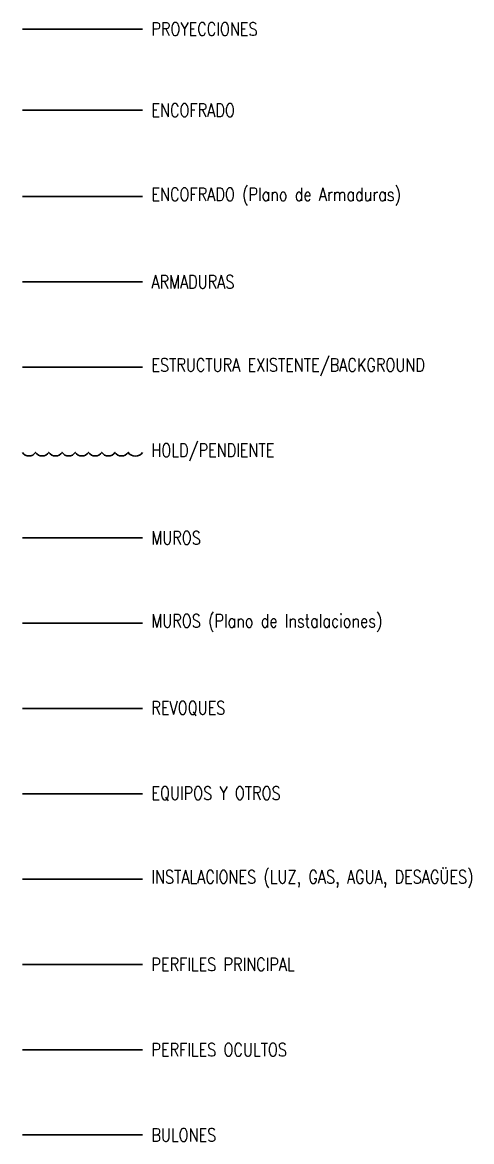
# Model space of a CAD drawing. Header units: millimetres. Extents: x -940 to 1351, y -586 to 711.
# Drawn here: x -711 to -508, y -586 to -79 of the extents above; entities that cross this region are included whole.
import ezdxf

# ---------------------------------------------------------------- set-up
doc = ezdxf.new("R2010")
doc.units = ezdxf.units.MM
doc.linetypes.add('HIDDEN', pattern=[9.525, 6.35, -3.175])
for name, color, linetype in [('CI-Armaduras', 4, 'Continuous'), ('CI-Encofrado-g', 4, 'Continuous'), ('CI-Encofrados', 2, 'Continuous'), ('CI-Equipamiento', 253, 'Continuous'), ('CI-I.S. Agua Caliente', 6, 'Continuous'), ('CI-Mampostería', 4, 'Continuous'), ('CI-Proyecciones', 1, 'HIDDEN'), ('CI-Revoques', 2, 'Continuous'), ('ES-Perfil-Oculto', 1, 'HIDDEN'), ('ES-Perfiles-f', 2, 'Continuous'), ('ES-Perfiles-g', 4, 'Continuous'), ('GE-Background', 252, 'Continuous'), ('GE-Titulos', 4, 'Continuous'), ('PENDIENTE', 6, 'Continuous')]:
    doc.layers.add(name, color=color, linetype=linetype)
doc.styles.add('Romans PF', font='romans.shx', dxfattribs={"width": 0.8})

msp = doc.modelspace()

# ---------------------------------------------------------------- linework, layer by layer
at = {"layer": 'CI-Armaduras'}
msp.add_line((-711.463, -196.49), (-656.951, -196.49), dxfattribs=at)
at = {"layer": 'CI-Encofrado-g'}
msp.add_line((-711.463, -118.77), (-656.951, -118.77), dxfattribs=at)
at = {"layer": 'CI-Encofrados'}
msp.add_line((-711.463, -157.85), (-656.951, -157.85), dxfattribs=at)
at = {"layer": 'CI-Equipamiento'}
msp.add_line((-711.463, -428.33), (-656.951, -428.33), dxfattribs=at)
at = {"layer": 'CI-I.S. Agua Caliente'}
msp.add_line((-711.463, -466.97), (-656.951, -466.97), dxfattribs=at)
at = {"layer": 'CI-Mampostería'}
msp.add_line((-711.463, -312.41), (-656.951, -312.41), dxfattribs=at)
at = {"layer": 'CI-Proyecciones', "ltscale": 100}
msp.add_line((-656.951, -81.961), (-711.463, -81.961), dxfattribs=at)
at = {"layer": 'CI-Revoques'}
for p, q in [((-711.463, -351.05), (-656.951, -351.05)), ((-711.463, -389.69), (-656.951, -389.69))]:
    msp.add_line(p, q, dxfattribs=at)
at = {"layer": 'ES-Perfil-Oculto', "ltscale": 100}
msp.add_line((-711.463, -544.25), (-656.951, -544.25), dxfattribs=at)
at = {"layer": 'ES-Perfiles-f'}
msp.add_line((-711.463, -582.89), (-656.951, -582.89), dxfattribs=at)
at = {"layer": 'ES-Perfiles-g'}
msp.add_line((-711.463, -505.61), (-656.951, -505.61), dxfattribs=at)
at = {"layer": 'GE-Background'}
msp.add_line((-711.463, -235.13), (-656.951, -235.13), dxfattribs=at)
at = {"layer": 'PENDIENTE'}
msp.add_lwpolyline([(-711.463, -273.77, 0.5205671), (-705.463, -273.77, 0.5205671), (-699.463, -273.77, 0.5205671), (-693.463, -273.77, 0.5205671), (-687.463, -273.77, 0.5205671), (-681.463, -273.77, 0.5205671), (-675.463, -273.77, 0.5205671), (-669.463, -273.77, 0.5205671), (-663.463, -273.77, 0.5205671), (-656.951, -273.77, 0.5205671)], format="xyb", dxfattribs=at)

# ---------------------------------------------------------------- texts
at = {"layer": 'GE-Titulos', "char_height": 8, "width": 570.84466, "attachment_point": 4, "line_spacing_factor": 1.200001, "style": 'Romans PF'}
for s, insert in [('{\\H0.75x;PROYECCIONES}', (-652.951, -81.961)), ('{\\H0.75x;ENCOFRADO}', (-652.951, -118.77)), ('{\\H0.75x;ENCOFRADO (Plano de Armaduras)}', (-652.951, -157.85)), ('{\\H0.75x;ARMADURAS}', (-652.951, -196.49)), ('{\\H0.75x;ESTRUCTURA EXISTENTE/BACKGROUND}', (-652.951, -235.13)), ('{\\H0.75x;HOLD/PENDIENTE}', (-652.951, -273.77)), ('{\\H0.75x;MUROS}', (-652.951, -312.41)), ('{\\H0.75x;MUROS (Plano de Instalaciones)}', (-652.951, -351.05)), ('{\\H0.75x;REVOQUES}', (-652.951, -389.69)), ('{\\H0.75x;EQUIPOS Y OTROS}', (-652.951, -428.33)), ('{\\H0.75x;INSTALACIONES (LUZ, GAS, AGUA, DESAGÜES)}', (-652.951, -466.97)), ('{\\H0.75x;PERFILES PRINCIPAL}', (-652.951, -505.61)), ('{\\H0.75x;PERFILES OCULTOS}', (-652.951, -544.25)), ('{\\H0.75x;BULONES}', (-652.951, -582.89))]:
    msp.add_mtext(s, dxfattribs=dict(at, insert=insert))

doc.saveas('drawing.dxf')
